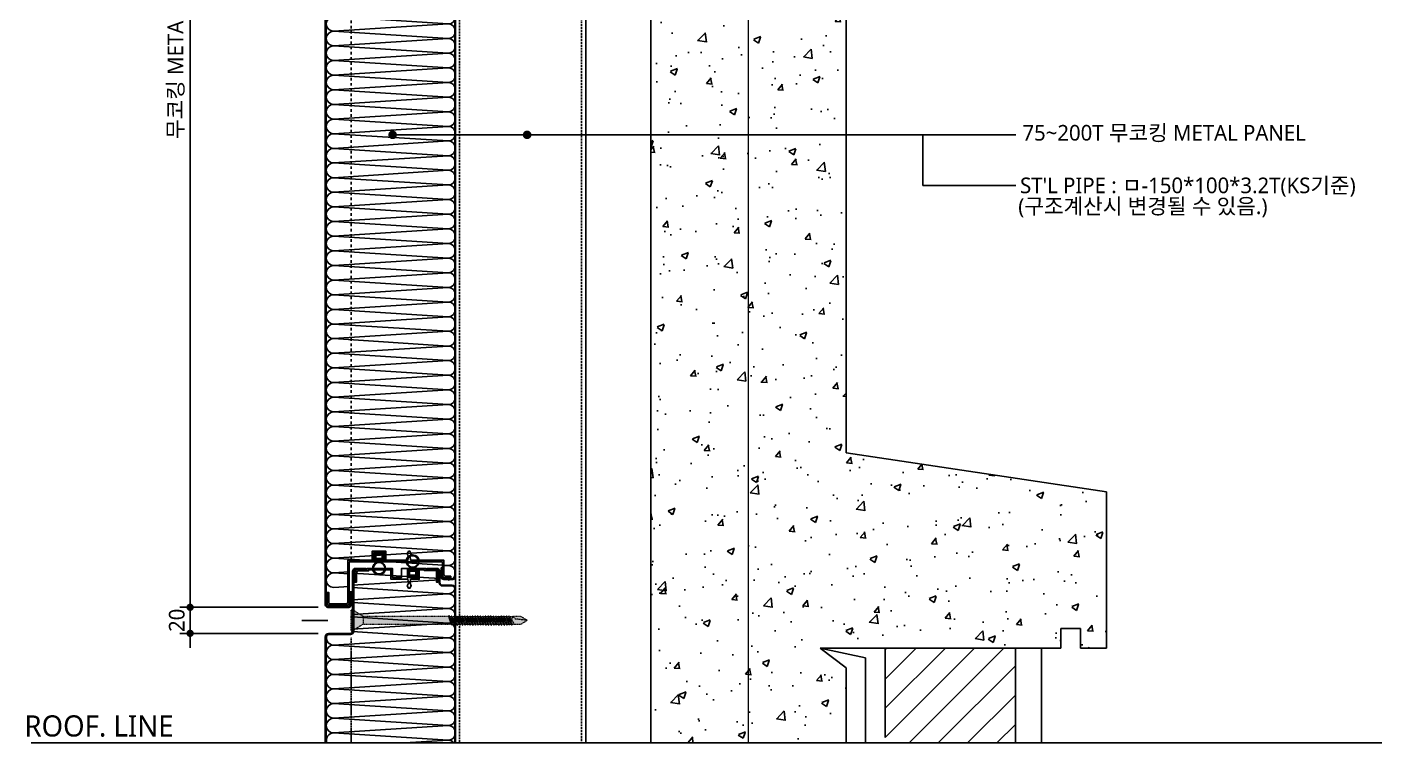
# Model space of a CAD drawing. Header units: millimetres. Extents: x -1365 to 31821, y 84 to 2865.
# Drawn here: x 10515 to 11556, y 881 to 1431 of the extents above; entities that cross this region are included whole.
import ezdxf

# ---------------------------------------------------------------- set-up
doc = ezdxf.new("R2010")
doc.units = ezdxf.units.MM
doc.header["$LTSCALE"] = 10
for name, pattern in [('$0$HIDDENX2', [0.75, 0.5, -0.25]), ('2017.06.22  K-TOP METAL PANEL SHAPE(수정)$0$HID', [0.345, 0.225, -0.12]), ('CENTER', [2, 1.25, -0.25, 0.25, -0.25]), ('새 블럭1$0$HIDDEN', [2, 1, -1])]:
    doc.linetypes.add(name, pattern=pattern)
doc.layers.get('DEFPOINTS').update_dxf_attribs({"color": 137})
for name, color, linetype in [('$0$FIN-5', 5, 'Continuous'), ('DIM', 7, 'Continuous'), ('SYM-LEAD', 6, 'Continuous'), ('TEXT', 3, 'Continuous'), ('스피드블록메탈 100', 2, 'Continuous')]:
    doc.layers.add(name, color=color, linetype=linetype)
doc.layers.add('CENTER', color=1, linetype='CENTER', lineweight=9)
doc.layers.add('SCREW', color=9, linetype='Continuous', lineweight=5)
doc.styles.add('ROMANC', font='malgun.ttf', dxfattribs={"height": 8})
doc.styles.add('맑은고딕', font='malgun.ttf')
doc.styles.add('스타일1', font='malgun.ttf')
doc.dimstyles.new('GAUN-8', dxfattribs={"dimscale": 8, "dimtxt": 1.5, "dimasz": 0.7, "dimexe": 1, "dimexo": 1, "dimgap": 0.5, "dimtad": 1, "dimdec": 0, "dimzin": 1, "dimdsep": 46, "dimlunit": 6, "dimtxsty": '맑은고딕', "dimblk": 'CJDOT', "dimcen": 0.09, "dimdle": 1, "dimclrd": 256, "dimclre": 256, "dimclrt": 3, "dimadec": 0, "dimazin": 0, "dimtfac": 1, "dimtdec": 0, "dimtix": 1, "dimtmove": 2, "dimatfit": 3, "dimfxl": 1, "dimtolj": 1, "dimtzin": 1, "dimarcsym": 0})

# ---------------------------------------------------------------- blocks, each defined once
blk = doc.blocks.new('A$C60A75482')
at = {"layer": '스피드블록메탈 100'}
h = blk.add_hatch(dxfattribs=at)
h.set_pattern_fill('ANSI31', color=253, scale=0.1, angle=180)
h.set_pattern_definition([(225, (79605.59073, -3170.96234), (0.224506403, -0.224506403), [])])
h.paths.add_polyline_path([(15.7, 285.5), (13.2, 285.5), (13.2, 280.5), (20.2, 280.5), (20.2, 285.5), (17.7, 285.5), (17.7, 287, 9.898979), (15.7, 287)])
h.paths.add_polyline_path([(19.2, 284.5), (19.2, 281.5), (14.2, 281.5), (14.2, 284.5)], flags=16)
h.paths.add_polyline_path([(16.7, 296.3, -1), (16.7, 287.5, -1)], flags=16)
h = blk.add_hatch(dxfattribs=at)
h.set_pattern_fill('ANSI31', color=253, scale=0.1)
h.set_pattern_definition([(45, (-79598.03954, 2749.55567), (-0.224506403, 0.224506403), [])])
h.paths.add_polyline_path([(-8.1, -706.9), (-5.6, -706.9), (-5.6, -701.9), (-12.6, -701.9), (-12.6, -706.9), (-10.1, -706.9), (-10.1, -708.4, 9.898979), (-8.1, -708.4)])
h.paths.add_polyline_path([(-11.6, -705.9), (-11.6, -702.9), (-6.6, -702.9), (-6.6, -705.9)], flags=16)
h.paths.add_polyline_path([(-9.1, -717.7, -1), (-9.1, -708.9, -1)], flags=16)
at = {"color": 251, "ltscale": 0.01}
for points in [[(37.6, 278.7), (-29.4, 283)], [(-29.4, 273.6), (37.6, 277.9)], [(-29.4, 262.4), (44, 267.1)], [(-29.4, 262.4), (44, 267.1)], [(-29.4, 251.1), (44, 255.8)], [(-29.4, 251.1), (44, 255.8)], [(-29.4, 239.9), (44, 244.6)], [(39.5, -711.5), (44, -711.2)]]:
    blk.add_lwpolyline(points, dxfattribs=at)
for points in [[(44, 255.8, 1), (44, 267.1), (-29.4, 271.8)], [(44, 255.8, 1), (44, 267.1), (-29.4, 271.8)], [(44, 267.1, 0.366832), (49.5, 271.8, 0.366832)], [(44, 244.6, 1), (44, 255.8), (-29.4, 260.5)], [(44, 244.6, 1), (44, 255.8), (-29.4, 260.5)], [(44, 233.3, 1), (44, 244.6), (-29.4, 249.3)], [(-48.6, 236.5, 0.60619), (-44, 227.7), (44, 233.3)], [(44, 222.1, 1), (44, 233.3), (-29.5, 238)], [(44, 210.8, 1), (44, 222.1), (-44, 227.7, 1), (-44, 216.5), (44, 222.1)], [(44, 210.8, 1), (44, 222.1), (-44, 227.7, 1), (-44, 216.5), (44, 222.1)], [(44, 210.8, 1), (44, 222.1), (-44, 227.7, 1), (-44, 216.5), (44, 222.1)], [(44, 199.6, 1), (44, 210.8), (-44, 216.5, 1), (-44, 205.2), (44, 210.8)], [(44, 188.4, 1), (44, 199.6), (-44, 205.2, 1), (-44, 194), (44, 199.6)], [(44, 177.1, 1), (44, 188.4), (-44, 194, 1), (-44, 182.7), (44, 188.4)], [(44, 177.1, 1), (44, 188.4), (-44, 194, 1), (-44, 182.7), (44, 188.4)], [(44, 177.1, 1), (44, 188.4), (-44, 194, 1), (-44, 182.7), (44, 188.4)], [(44, 165.9, 1), (44, 177.1), (-44, 182.7, 1), (-44, 171.5), (44, 177.1)], [(44, 154.6, 1), (44, 165.9), (-44, 171.5, 1), (-44, 160.2), (44, 165.9)], [(44, 154.6, 1), (44, 165.9), (-44, 171.5, 1), (-44, 160.2), (44, 165.9)], [(44, 143.4, 1), (44, 154.6), (-44, 160.2, 1), (-44, 149), (44, 154.6)], [(44, 143.4, 1), (44, 154.6), (-44, 160.2, 1), (-44, 149), (44, 154.6)], [(44, 132.1, 1), (44, 143.4), (-44, 149, 1), (-44, 137.8), (44, 143.4)], [(44, 120.9, 1), (44, 132.1), (-44, 137.8, 1), (-44, 126.5), (44, 132.1)], [(44, 109.6, 1), (44, 120.9), (-44, 126.5, 1), (-44, 115.3), (44, 120.9)], [(44, 109.6, 1), (44, 120.9), (-44, 126.5, 1), (-44, 115.3), (44, 120.9)], [(44, 109.6, 1), (44, 120.9), (-44, 126.5, 1), (-44, 115.3), (44, 120.9)], [(44, 98.4, 1), (44, 109.6), (-44, 115.3, 1), (-44, 104), (44, 109.6)], [(44, 87.1, 1), (44, 98.4), (-44, 104, 1), (-44, 92.8), (44, 98.4)], [(44, 75.9, 1), (44, 87.1), (-44, 92.8, 1), (-44, 81.5), (44, 87.1)], [(44, 75.9, 1), (44, 87.1), (-44, 92.8, 1), (-44, 81.5), (44, 87.1)], [(44, 75.9, 1), (44, 87.1), (-44, 92.8, 1), (-44, 81.5), (44, 87.1)], [(44, 64.7, 1), (44, 75.9), (-44, 81.5, 1), (-44, 70.3), (44, 75.9)], [(44, 53.4, 1), (44, 64.7), (-44, 70.3, 1), (-44, 59), (44, 64.7)], [(44, 53.4, 1), (44, 64.7), (-44, 70.3, 1), (-44, 59), (44, 64.7)], [(44, 42.2, 1), (44, 53.4), (-44, 59, 1), (-44, 47.8), (44, 53.4)], [(44, 42.2, 1), (44, 53.4), (-44, 59, 1), (-44, 47.8), (44, 53.4)], [(44, 30.9, 1), (44, 42.2), (-44, 47.8, 1), (-44, 36.5), (44, 42.2)], [(44, 19.7, 1), (44, 30.9), (-44, 36.5, 1), (-44, 25.3), (44, 30.9)], [(44, 8.4, 1), (44, 19.7), (-44, 25.3, 1), (-44, 14.1), (44, 19.7)], [(44, 8.4, 1), (44, 19.7), (-44, 25.3, 1), (-44, 14.1), (44, 19.7)], [(44, 8.4, 1), (44, 19.7), (-44, 25.3, 1), (-44, 14.1), (44, 19.7)], [(44, -2.8, 1), (44, 8.4), (-44, 14.1, 1), (-44, 2.8), (44, 8.4)], [(44, -14.1, 1), (44, -2.8), (-44, 2.8, 1), (-44, -8.4), (44, -2.8)], [(44, -25.3, 1), (44, -14.1), (-44, -8.4, 1), (-44, -19.7), (44, -14.1)], [(44, -25.3, 1), (44, -14.1), (-44, -8.4, 1), (-44, -19.7), (44, -14.1)], [(44, -25.3, 1), (44, -14.1), (-44, -8.4, 1), (-44, -19.7), (44, -14.1)], [(44, -36.5, 1), (44, -25.3), (-44, -19.7, 1), (-44, -30.9), (44, -25.3)], [(44, -47.8, 1), (44, -36.5), (-44, -30.9, 1), (-44, -42.2), (44, -36.5)], [(44, -47.8, 1), (44, -36.5), (-44, -30.9, 1), (-44, -42.2), (44, -36.5)], [(44, -59, 1), (44, -47.8), (-44, -42.2, 1), (-44, -53.4), (44, -47.8)], [(44, -59, 1), (44, -47.8), (-44, -42.2, 1), (-44, -53.4), (44, -47.8)], [(44, -70.3, 1), (44, -59), (-44, -53.4, 1), (-44, -64.7), (44, -59)], [(44, -81.5, 1), (44, -70.3), (-44, -64.7, 1), (-44, -75.9), (44, -70.3)], [(44, -92.8, 1), (44, -81.5), (-44, -75.9, 1), (-44, -87.1), (44, -81.5)], [(44, -92.8, 1), (44, -81.5), (-44, -75.9, 1), (-44, -87.1), (44, -81.5)], [(44, -92.8, 1), (44, -81.5), (-44, -75.9, 1), (-44, -87.1), (44, -81.5)], [(44, -104, 1), (44, -92.8), (-44, -87.1, 1), (-44, -98.4), (44, -92.8)], [(44, -115.3, 1), (44, -104), (-44, -98.4, 1), (-44, -109.6), (44, -104)], [(44, -126.5, 1), (44, -115.3), (-44, -109.6, 1), (-44, -120.9), (44, -115.3)], [(44, -126.5, 1), (44, -115.3), (-44, -109.6, 1), (-44, -120.9), (44, -115.3)], [(44, -126.5, 1), (44, -115.3), (-44, -109.6, 1), (-44, -120.9), (44, -115.3)], [(44, -137.8, 1), (44, -126.5), (-44, -120.9, 1), (-44, -132.1), (44, -126.5)], [(44, -149, 1), (44, -137.8), (-44, -132.1, 1), (-44, -143.4), (44, -137.8)], [(44, -149, 1), (44, -137.8), (-44, -132.1, 1), (-44, -143.4), (44, -137.8)], [(44, -160.2, 1), (44, -149), (-44, -143.4, 1), (-44, -154.6), (44, -149)], [(44, -160.2, 1), (44, -149), (-44, -143.4, 1), (-44, -154.6), (44, -149)], [(44, -171.5, 1), (44, -160.2), (-44, -154.6, 1), (-44, -165.9), (44, -160.2)], [(44, -182.7, 1), (44, -171.5), (-44, -165.9, 1), (-44, -177.1), (44, -171.5)], [(44, -182.7, 1), (44, -171.5), (-44, -165.9, 1), (-44, -177.1), (44, -171.5)], [(44, -194, 1), (44, -182.7), (-44, -177.1, 1), (-44, -188.4), (44, -182.7)], [(44, -194, 1), (44, -182.7), (-44, -177.1, 1), (-44, -188.4), (44, -182.7)], [(44, -205.2, 1), (44, -194), (-44, -188.4, 1), (-44, -199.6), (44, -194)], [(44, -205.2, 1), (44, -194), (-44, -188.4, 1), (-44, -199.6), (44, -194)], [(44, -216.5, 1), (44, -205.2), (-44, -199.6, 1), (-44, -210.8), (44, -205.2)], [(44, -227.7, 1), (44, -216.5), (-44, -210.8, 1), (-44, -222.1), (44, -216.5)], [(44, -239, 1), (44, -227.7), (-44, -222.1, 1), (-44, -233.3), (44, -227.7)], [(44, -239, 1), (44, -227.7), (-44, -222.1, 1), (-44, -233.3), (44, -227.7)], [(44, -239, 1), (44, -227.7), (-44, -222.1, 1), (-44, -233.3), (44, -227.7)], [(44, -250.2, 1), (44, -239), (-44, -233.3, 1), (-44, -244.6), (44, -239)], [(44, -261.4, 1), (44, -250.2), (-44, -244.6, 1), (-44, -255.8), (44, -250.2)], [(44, -272.7, 1), (44, -261.4), (-44, -255.8, 1), (-44, -267.1), (44, -261.4)], [(44, -272.7, 1), (44, -261.4), (-44, -255.8, 1), (-44, -267.1), (44, -261.4)], [(44, -272.7, 1), (44, -261.4), (-44, -255.8, 1), (-44, -267.1), (44, -261.4)], [(44, -283.9, 1), (44, -272.7), (-44, -267.1, 1), (-44, -278.3), (44, -272.7)], [(44, -295.2, 1), (44, -283.9), (-44, -278.3, 1), (-44, -289.6), (44, -283.9)], [(44, -295.2, 1), (44, -283.9), (-44, -278.3, 1), (-44, -289.6), (44, -283.9)], [(44, -306.4, 1), (44, -295.2), (-44, -289.6, 1), (-44, -300.8), (44, -295.2)], [(44, -306.4, 1), (44, -295.2), (-44, -289.6, 1), (-44, -300.8), (44, -295.2)], [(44, -317.7, 1), (44, -306.4), (-44, -300.8, 1), (-44, -312), (44, -306.4)], [(44, -328.9, 1), (44, -317.7), (-44, -312, 1), (-44, -323.3), (44, -317.7)], [(44, -328.9, 1), (44, -317.7), (-44, -312, 1), (-44, -323.3), (44, -317.7)], [(44, -340.2, 1), (44, -328.9), (-44, -323.3, 1), (-44, -334.5), (44, -328.9)], [(44, -340.2, 1), (44, -328.9), (-44, -323.3, 1), (-44, -334.5), (44, -328.9)], [(44, -351.4, 1), (44, -340.2), (-44, -334.5, 1), (-44, -345.8), (44, -340.2)], [(44, -351.4, 1), (44, -340.2), (-44, -334.5, 1), (-44, -345.8), (44, -340.2)], [(44, -362.7, 1), (44, -351.4), (-44, -345.8, 1), (-44, -357), (44, -351.4)], [(44, -373.9, 1), (44, -362.7), (-44, -357, 1), (-44, -368.3), (44, -362.7)], [(44, -385.1, 1), (44, -373.9), (-44, -368.3, 1), (-44, -379.5), (44, -373.9)], [(44, -385.1, 1), (44, -373.9), (-44, -368.3, 1), (-44, -379.5), (44, -373.9)], [(44, -385.1, 1), (44, -373.9), (-44, -368.3, 1), (-44, -379.5), (44, -373.9)], [(44, -396.4, 1), (44, -385.1), (-44, -379.5, 1), (-44, -390.8), (44, -385.1)], [(44, -407.6, 1), (44, -396.4), (-44, -390.8, 1), (-44, -402), (44, -396.4)], [(44, -418.9, 1), (44, -407.6), (-44, -402, 1), (-44, -413.3), (44, -407.6)], [(44, -418.9, 1), (44, -407.6), (-44, -402, 1), (-44, -413.3), (44, -407.6)], [(44, -418.9, 1), (44, -407.6), (-44, -402, 1), (-44, -413.3), (44, -407.6)], [(44, -430.1, 1), (44, -418.9), (-44, -413.3, 1), (-44, -424.5), (44, -418.9)], [(44, -441.4, 1), (44, -430.1), (-44, -424.5, 1), (-44, -435.7), (44, -430.1)], [(44, -441.4, 1), (44, -430.1), (-44, -424.5, 1), (-44, -435.7), (44, -430.1)], [(44, -452.6, 1), (44, -441.4), (-44, -435.7, 1), (-44, -447), (44, -441.4)], [(44, -452.6, 1), (44, -441.4), (-44, -435.7, 1), (-44, -447), (44, -441.4)], [(44, -463.9, 1), (44, -452.6), (-44, -447, 1), (-44, -458.2), (44, -452.6)], [(44, -475.1, 1), (44, -463.9), (-44, -458.2, 1), (-44, -469.5), (44, -463.9)], [(44, -475.1, 1), (44, -463.9), (-44, -458.2, 1), (-44, -469.5), (44, -463.9)], [(44, -486.3, 1), (44, -475.1), (-44, -469.5, 1), (-44, -480.7), (44, -475.1)], [(44, -486.3, 1), (44, -475.1), (-44, -469.5, 1), (-44, -480.7), (44, -475.1)], [(44, -497.6, 1), (44, -486.3), (-44, -480.7, 1), (-44, -492), (44, -486.3)], [(44, -497.6, 1), (44, -486.3), (-44, -480.7, 1), (-44, -492), (44, -486.3)], [(44, -508.8, 1), (44, -497.6), (-44, -492, 1), (-44, -503.2), (44, -497.6)], [(44, -520.1, 1), (44, -508.8), (-44, -503.2, 1), (-44, -514.5), (44, -508.8)], [(44, -531.3, 1), (44, -520.1), (-44, -514.5, 1), (-44, -525.7), (44, -520.1)], [(44, -531.3, 1), (44, -520.1), (-44, -514.5, 1), (-44, -525.7), (44, -520.1)], [(44, -531.3, 1), (44, -520.1), (-44, -514.5, 1), (-44, -525.7), (44, -520.1)], [(44, -542.6, 1), (44, -531.3), (-44, -525.7, 1), (-44, -536.9), (44, -531.3)], [(44, -553.8, 1), (44, -542.6), (-44, -536.9, 1), (-44, -548.2), (44, -542.6)], [(44, -565.1, 1), (44, -553.8), (-44, -548.2, 1), (-44, -559.4), (44, -553.8)], [(44, -565.1, 1), (44, -553.8), (-44, -548.2, 1), (-44, -559.4), (44, -553.8)], [(44, -565.1, 1), (44, -553.8), (-44, -548.2, 1), (-44, -559.4), (44, -553.8)], [(44, -576.3, 1), (44, -565.1), (-44, -559.4, 1), (-44, -570.7), (44, -565.1)], [(44, -587.6, 1), (44, -576.3), (-44, -570.7, 1), (-44, -581.9), (44, -576.3)], [(44, -587.6, 1), (44, -576.3), (-44, -570.7, 1), (-44, -581.9), (44, -576.3)], [(44, -598.8, 1), (44, -587.6), (-44, -581.9, 1), (-44, -593.2), (44, -587.6)], [(44, -598.8, 1), (44, -587.6), (-44, -581.9, 1), (-44, -593.2), (44, -587.6)], [(44, -610, 1), (44, -598.8), (-44, -593.2, 1), (-44, -604.4), (44, -598.8)], [(44, -621.3, 1), (44, -610), (-44, -604.4, 1), (-44, -615.7), (44, -610)], [(44, -621.3, 1), (44, -610), (-44, -604.4, 1), (-44, -615.7), (44, -610)], [(44, -632.5, 1), (44, -621.3), (-44, -615.7, 1), (-44, -626.9), (44, -621.3)], [(44, -632.5, 1), (44, -621.3), (-44, -615.7, 1), (-44, -626.9), (44, -621.3)], [(44, -643.8, 1), (44, -632.5), (-44, -626.9, 1), (-44, -638.2), (44, -632.5)], [(44, -643.8, 1), (44, -632.5), (-44, -626.9, 1), (-44, -638.2), (44, -632.5)], [(44, -655, 1), (44, -643.8), (-44, -638.2, 1), (-44, -649.4), (44, -643.8)], [(44, -666.3, 1), (44, -655), (-44, -649.4, 1), (-44, -660.6), (44, -655)], [(44, -677.5, 1), (44, -666.3), (-44, -660.6, 1), (-44, -671.9), (44, -666.3)], [(44, -677.5, 1), (44, -666.3), (-44, -660.6, 1), (-44, -671.9), (44, -666.3)], [(44, -677.5, 1), (44, -666.3), (-44, -660.6, 1), (-44, -671.9), (44, -666.3)], [(44, -688.8, 1), (44, -677.5), (-44, -671.9, 1), (-44, -683.1), (44, -677.5)], [(44, -700, 1), (44, -688.8), (-44, -683.1, 1), (-44, -694.4), (44, -688.8)], [(44, -711.2, 1), (44, -700), (-44, -694.4, 1), (-44, -705.6), (44, -700)], [(44, -711.2, 1), (44, -700), (-44, -694.4, 1), (-44, -705.6), (44, -700)], [(44, -711.2, 1), (44, -700), (-44, -694.4, 1), (-44, -705.6), (44, -700)], [(44, -722.5, 1), (44, -711.2), (-44, -705.6, 1), (-44, -716.9), (-32, -716.1)], [(-32, -717.6), (-44, -716.9, 1), (-44, -728.1), (-32, -727.3)], [(-32, -717.6), (-44, -716.9, 1), (-44, -728.1), (-32, -727.3)]]:
    blk.add_lwpolyline(points, format="xyb", dxfattribs=at)
at = {"layer": '스피드블록메탈 100', "color": 5}
for p, q in [((15.7, 285.5), (15.7, 287)), ((17.7, 285.5), (17.7, 287)), ((-10.1, -706.9), (-10.1, -708.4)), ((-8.1, -706.9), (-8.1, -708.4))]:
    blk.add_line(p, q, dxfattribs=at)
at = {"layer": '스피드블록메탈 100', "color": 1}
for p, q in [((-48.4, 246.6), (-68.4, 246.6)), ((-48.4, -753.4), (-68.4, -753.4))]:
    blk.add_line(p, q, dxfattribs=at)
at = {"layer": '스피드블록메탈 100', "color": 5, "linetype": '새 블럭1$0$HIDDEN', "ltscale": 0.2}
blk.add_line((-30.4, -706.6), (-30.4, 233.5), dxfattribs=at)
at = {"layer": '스피드블록메탈 100'}
for points in [[(-49.6, -293), (-49.6, -293.5), (-49.6, -741.1, 0.414214), (-48.1, -742.6), (-32.7, -742.6, 0.414214), (-31.2, -741.1), (-31.2, -731.4), (-30.4, -731.4), (-30.4, -741.4, -0.414214), (-32.4, -743.4), (-48.4, -743.4, -0.414214), (-50.4, -741.4), (-50.4, -293.3), (-50.4, -292.9), (-50.4, 234.1, -0.414214), (-47.9, 236.6), (-31.4, 236.6, 0.414214), (-29.4, 238.6), (-29.4, 284.1, -0.414214), (-26.9, 286.6), (-19.4, 286.6), (-19.4, 285.8), (-26.6, 285.8, 0.414214), (-28.6, 283.8), (-28.6, 238.3, -0.414214), (-31.1, 235.8), (-47.6, 235.8, 0.414214), (-49.6, 233.8)], [(49.6, 204.9), (49.6, -719.9, -0.414214), (47.6, -721.9), (40.6, -721.9, -0.414214), (38.6, -719.9), (38.6, -712.9), (39.1, -712.9), (39.1, -719.9, 0.414214), (40.6, -721.4), (47.6, -721.4, 0.414214), (49.1, -719.9), (49.1, 205), (49.1, 271.1, 0.414214), (47.1, 273.1), (39.6, 273.1, -0.414214), (37.1, 275.6), (37.1, 284.1, 0.414214), (35.1, 286.1), (27.6, 286.1), (27.6, 286.6), (35.1, 286.6, -0.414214), (37.6, 284.1), (37.6, 275.6, 0.414214), (39.6, 273.6), (47.1, 273.6, -0.414214), (49.6, 271.1)]]:
    blk.add_lwpolyline(points, format="xyb", close=True, dxfattribs=at)
at = {"layer": '스피드블록메탈 100', "color": 1}
for points in [[(-25.1, 284.7), (-17.2, 284.7), (-17.2, 285.5), (0, 285.5), (0, 278.3), (13.1, 278.3), (13.4, 275.3), (12.6, 273.3), (13.6, 271.3), (14.6, 271.3), (15.6, 273.3), (14.9, 275.3), (15.1, 278.3), (21.8, 278.3), (21.8, 285.5), (25.5, 285.5), (25.5, 285), (33.6, 285, -0.414214), (35, 283.6), (35, 276.1), (36.1, 276.1), (36.1, 283.6, 0.414214), (33.6, 286.1), (26.6, 286.1), (26.6, 286.6), (18.7, 286.6), (18.7, 285.5), (20.7, 285.5), (20.7, 279.5), (12.7, 279.5), (12.7, 285.5), (14.7, 285.5), (14.7, 286.6), (8.2, 286.6), (8.2, 279.6), (1.2, 279.6), (1.2, 286.6), (-18.4, 286.6), (-18.4, 285.8), (-25.1, 285.8, 0.414214), (-27.6, 283.3), (-27.6, 276.1), (-26.4, 276.1), (-26.4, 283.3, -0.414197)], [(-34.5, -740.7), (-46.5, -740.7, -0.414214), (-47.8, -739.4), (-47.8, -731.9), (-49, -731.9), (-49, -739.9, 0.414214), (-47, -741.9), (-34, -741.9, 0.414214), (-32, -739.9), (-32, -708.4), (-11.1, -708.4), (-11.1, -707.2), (-13.1, -707.2), (-13.1, -701.2), (-5.1, -701.2), (-5.1, -707.2), (-7.1, -707.2), (-7.1, -708.4), (39.5, -708.4), (39.5, -718.7, 0.414214), (41.5, -720.7), (46, -720.7), (46, -719.5), (42, -719.5, -0.414214), (40.7, -718.2), (40.7, -707.2), (15.1, -707.2), (14.9, -704.2), (15.6, -702.2), (14.6, -700.2), (13.6, -700.2), (12.6, -702.2), (13.4, -704.2), (13.1, -707.2), (-4, -707.2), (-4, -700.1), (-14.3, -700.1), (-14.3, -707.2), (-33.1, -707.2), (-33.1, -739.4, -0.414214)]]:
    blk.add_lwpolyline(points, format="xyb", close=True, dxfattribs=at)
at = {"layer": '스피드블록메탈 100', "color": 5}
for points in [[(15.7, 285.5), (13.2, 285.5), (13.2, 280.5), (20.2, 280.5), (20.2, 285.5), (17.7, 285.5)], [(-8.1, -706.9), (-5.6, -706.9), (-5.6, -701.9), (-12.6, -701.9), (-12.6, -706.9), (-10.1, -706.9)]]:
    blk.add_lwpolyline(points, dxfattribs=at)
for points in [[(14.2, 281.5), (19.2, 281.5), (19.2, 284.5), (14.2, 284.5)], [(-6.6, -702.9), (-11.6, -702.9), (-11.6, -705.9), (-6.6, -705.9)]]:
    blk.add_lwpolyline(points, close=True, dxfattribs=at)
for centre in [(16.7, 291.9), (-9.1, -713.3)]:
    blk.add_circle(centre, 4.4, dxfattribs=at)
for centre, start, end in [((16.7, 291.9), 281.537, 258.463), ((-9.1, -713.3), 101.537, 78.463)]:
    blk.add_arc(centre, 5, start, end, dxfattribs=at)
blk = doc.blocks.new('A$C387877A9')
at = {"layer": '스피드블록메탈 100'}
h = blk.add_hatch(dxfattribs=at)
h.set_pattern_fill('ANSI31', color=253, scale=0.1, angle=180)
h.set_pattern_definition([(225, (79555.99234, -3421.16315), (0.224506403, -0.224506403), [])])
h.paths.add_polyline_path([(-33.9, 35.3), (-36.4, 35.3), (-36.4, 30.3), (-29.4, 30.3), (-29.4, 35.3), (-31.9, 35.3), (-31.9, 36.8, 9.898979), (-33.9, 36.8)])
h.paths.add_polyline_path([(-30.4, 34.3), (-30.4, 31.3), (-35.4, 31.3), (-35.4, 34.3)], flags=16)
h.paths.add_polyline_path([(-32.9, 46.1, -1), (-32.9, 37.3, -1)], flags=16)
at = {"color": 251, "ltscale": 0.01}
for points in [[(-12, 28.5), (-79, 32.8)], [(-79, 23.4), (-12, 27.7)], [(-79, 12.2), (-5.6, 16.9)], [(-79, 12.2), (-5.6, 16.9)], [(-79, 0.9), (-5.6, 5.6)], [(-79, 0.9), (-5.6, 5.6)], [(-79, -10.3), (-5.6, -5.6)], [(-38.8, -97.7), (-5.6, -95.6)], [(-38.8, -97.7), (-5.6, -95.6)]]:
    blk.add_lwpolyline(points, dxfattribs=at)
for points in [[(-5.6, 5.6, 1), (-5.6, 16.9), (-79, 21.6)], [(-5.6, 5.6, 1), (-5.6, 16.9), (-79, 21.6)], [(-5.6, 16.9, 0.366832), (-0.1, 21.6, 0.366832)], [(-5.6, -5.6, 1), (-5.6, 5.6), (-79, 10.3)], [(-5.6, -5.6, 1), (-5.6, 5.6), (-79, 10.3)], [(-5.6, -16.9, 1), (-5.6, -5.6), (-79, -0.9)], [(-98.2, -13.7, 0.60619), (-93.6, -22.5), (-5.6, -16.9)], [(-5.6, -28.1, 1), (-5.6, -16.9), (-79.1, -12.2)], [(-5.6, -39.4, 1), (-5.6, -28.1), (-93.6, -22.5, 1), (-93.6, -33.7), (-5.6, -28.1)], [(-5.6, -39.4, 1), (-5.6, -28.1), (-93.6, -22.5, 1), (-93.6, -33.7), (-5.6, -28.1)], [(-5.6, -39.4, 1), (-5.6, -28.1), (-93.6, -22.5, 1), (-93.6, -33.7), (-5.6, -28.1)], [(-5.6, -50.6, 1), (-5.6, -39.4), (-93.6, -33.7, 1), (-93.6, -45), (-5.6, -39.4)], [(-5.6, -61.8, 1), (-5.6, -50.6), (-93.6, -45, 1), (-93.6, -56.2), (-5.6, -50.6)], [(-5.6, -73.1, 1), (-5.6, -61.8), (-93.6, -56.2, 1), (-93.6, -67.5), (-5.6, -61.8)], [(-5.6, -73.1, 1), (-5.6, -61.8), (-93.6, -56.2, 1), (-93.6, -67.5), (-5.6, -61.8)], [(-5.6, -73.1, 1), (-5.6, -61.8), (-93.6, -56.2, 1), (-93.6, -67.5), (-5.6, -61.8)], [(-5.6, -84.3, 1), (-5.6, -73.1), (-93.6, -67.5, 1), (-93.6, -78.7), (-5.6, -73.1)], [(-5.6, -95.6, 1), (-5.6, -84.3), (-93.6, -78.7, 1), (-93.6, -90), (-5.6, -84.3)], [(-5.6, -95.6, 1), (-5.6, -84.3), (-93.6, -78.7, 1), (-93.6, -90), (-5.6, -84.3)], [(-1.2, -97.7, 0.228494), (-5.6, -95.6), (-93.6, -90, 0.532626), (-98.8, -97.7, 0.532626)], [(-1.2, -97.7, 0.228494), (-5.6, -95.6), (-93.6, -90, 0.532626), (-98.8, -97.7, 0.532626)]]:
    blk.add_lwpolyline(points, format="xyb", dxfattribs=at)
at = {"layer": '스피드블록메탈 100', "color": 5}
for p, q in [((-33.9, 35.3), (-33.9, 36.8)), ((-31.9, 35.3), (-31.9, 36.8))]:
    blk.add_line(p, q, dxfattribs=at)
at = {"layer": '스피드블록메탈 100', "color": 1}
blk.add_line((-98, -3.6), (-118, -3.6), dxfattribs=at)
at = {"layer": '스피드블록메탈 100', "color": 5, "linetype": '새 블럭1$0$HIDDEN', "ltscale": 0.03}
blk.add_line((-80, -97.7), (-80, -16.7), dxfattribs=at)
at = {"layer": '스피드블록메탈 100'}
for points in [[(-100, -97.7), (-100, -16.1, -0.414214), (-97.5, -13.6), (-81, -13.6, 0.414214), (-79, -11.6), (-79, 33.9, -0.414214), (-76.5, 36.4), (-69, 36.4), (-69, 35.6), (-76.2, 35.6, 0.414214), (-78.2, 33.6), (-78.2, -11.9, -0.414214), (-80.7, -14.4), (-97.2, -14.4, 0.414214), (-99.2, -16.4), (-99.2, -97.7)], [(-0.5, -97.7), (-0.5, -45.2), (-0.5, 20.9, 0.414214), (-2.5, 22.9), (-10, 22.9, -0.414214), (-12.5, 25.4), (-12.5, 33.9, 0.414214), (-14.5, 35.9), (-22, 35.9), (-22, 36.4), (-14.5, 36.4, -0.414214), (-12, 33.9), (-12, 25.4, 0.414214), (-10, 23.4), (-2.5, 23.4, -0.414214), (0, 20.9), (0, -45.3), (0, -97.7)]]:
    blk.add_lwpolyline(points, format="xyb", dxfattribs=at)
at = {"layer": '스피드블록메탈 100', "color": 1}
blk.add_lwpolyline([(-74.7, 34.5), (-66.8, 34.5), (-66.8, 35.3), (-49.6, 35.3), (-49.6, 28.1), (-36.5, 28.1), (-36.2, 25.1), (-37, 23.1), (-36, 21.1), (-35, 21.1), (-34, 23.1), (-34.7, 25.1), (-34.5, 28.1), (-27.8, 28.1), (-27.8, 35.3), (-24.1, 35.3), (-24.1, 34.8), (-16, 34.8, -0.414214), (-14.6, 33.4), (-14.6, 25.9), (-13.5, 25.9), (-13.5, 33.4, 0.414214), (-16, 35.9), (-23, 35.9), (-23, 36.4), (-30.9, 36.4), (-30.9, 35.3), (-28.9, 35.3), (-28.9, 29.3), (-36.9, 29.3), (-36.9, 35.3), (-34.9, 35.3), (-34.9, 36.4), (-41.4, 36.4), (-41.4, 29.4), (-48.4, 29.4), (-48.4, 36.4), (-68, 36.4), (-68, 35.6), (-74.7, 35.6, 0.414214), (-77.2, 33.1), (-77.2, 25.9), (-76, 25.9), (-76, 33.1, -0.414197)], format="xyb", close=True, dxfattribs=at)
at = {"layer": '스피드블록메탈 100', "color": 5}
blk.add_lwpolyline([(-33.9, 35.3), (-36.4, 35.3), (-36.4, 30.3), (-29.4, 30.3), (-29.4, 35.3), (-31.9, 35.3)], dxfattribs=at)
blk.add_lwpolyline([(-35.4, 31.3), (-30.4, 31.3), (-30.4, 34.3), (-35.4, 34.3)], close=True, dxfattribs=at)
blk.add_circle((-32.9, 41.7), 4.4, dxfattribs=at)
blk.add_arc((-32.9, 41.7), 5, 281.537, 258.463, dxfattribs=at)
blk = doc.blocks.new('CJDOT')
blk.add_line((-2, 0), (2, 0))
at = {"const_width": 0.5}
blk.add_lwpolyline([(-0.25, 0, 1), (0.25, 0, 1)], format="xyb", close=True, dxfattribs=at)
blk = doc.blocks.new('*D194')
at = {"layer": 'DEFPOINTS', "color": 0, "transparency": 16777216}
for p in [(10747, 1965.2), (10640.7, 985.2), (10747, 985.2)]:
    blk.add_point(p, dxfattribs=at)
at = {"layer": 'DIM', "lineweight": -2, "transparency": 16777216}
for p, q in [((10739, 1965.2), (10632.7, 1965.2)), ((10640.7, 1959.6), (10640.7, 990.8)), ((10739, 985.2), (10632.7, 985.2))]:
    blk.add_line(p, q, dxfattribs=at)
at = {"layer": 'DIM', "lineweight": -2, "transparency": 16777216, "xscale": 5.6, "yscale": 5.6, "zscale": 5.6}
for p, rotation in [((10640.7, 1965.2), 90), ((10640.7, 985.2), 270)]:
    blk.add_blockref('CJDOT', p, dxfattribs=dict(at, rotation=rotation))
at = {"layer": 'DIM', "color": 3, "transparency": 16777216, "insert": (10630, 1475.2), "char_height": 12, "attachment_point": 5, "rotation": 90, "style": '맑은고딕'}
blk.add_mtext('\\A1;{\\fGulim|b0|i0|c129|p50;무코킹} METAL PANEL MODULE DIM.', dxfattribs=at)
blk = doc.blocks.new('*D195')
at = {"layer": 'DEFPOINTS', "color": 0, "transparency": 16777216}
for p in [(10640.7, 985.2), (10747, 985.2), (10747, 965.2)]:
    blk.add_point(p, dxfattribs=at)
at = {"layer": 'DIM', "lineweight": -2, "transparency": 16777216}
for p, q in [((10640.7, 990.8), (10640.7, 996.4)), ((10739, 985.2), (10632.7, 985.2)), ((10640.7, 965.2), (10640.7, 985.2)), ((10739, 965.2), (10632.7, 965.2)), ((10640.7, 959.6), (10640.7, 954))]:
    blk.add_line(p, q, dxfattribs=at)
at = {"layer": 'DIM', "lineweight": -2, "transparency": 16777216, "xscale": 5.6, "yscale": 5.6, "zscale": 5.6}
for p, rotation in [((10640.7, 985.2), 270), ((10640.7, 965.2), 90)]:
    blk.add_blockref('CJDOT', p, dxfattribs=dict(at, rotation=rotation))
at = {"layer": 'DIM', "color": 3, "transparency": 16777216, "insert": (10630.5, 975.2), "char_height": 12, "attachment_point": 5, "rotation": 90, "style": '맑은고딕'}
blk.add_mtext('\\A1;20', dxfattribs=at)
blk = doc.blocks.new('POT')
at = {"layer": 'TEXT', "color": 1, "const_width": 0.75}
blk.add_lwpolyline([(-0.375, 0, 1), (0.375, 0, 1)], format="xyb", close=True, dxfattribs=at)
blk = doc.blocks.new('A$C08FA1A33')
h = blk.add_hatch(color=254)
h.dxf.hatch_style = 1
h.paths.add_polyline_path([(0, 21.3), (-6, 21.3), (-6, -44.3), (0, -46.3)])
h.paths.add_polyline_path([(5, 29.4), (-11, 29.4), (-6, 21.3), (0, 21.3)])
h.paths.add_polyline_path([(5, 30.4), (-11, 30.4), (-11, 29.4), (5, 29.4)])
h.paths.add_polyline_path([(-6, -51.3), (-6, -52.3), (0, -54.3), (0, -53.3)])
h.paths.add_polyline_path([(-6, -49.3), (-6, -50.3), (0, -52.3), (0, -51.3)])
h.paths.add_polyline_path([(-6, -47.3), (-6, -48.3), (0, -50.3), (0, -49.3)])
h.paths.add_polyline_path([(-6, -45.3), (-6, -46.3), (0, -48.3), (0, -47.3)])
h.paths.add_polyline_path([(-6, -53.3), (-6, -54.3), (0, -56.3), (0, -55.3)])
h.paths.add_polyline_path([(-6, -55.3), (-6, -56.3), (0, -58.3), (0, -57.3)])
h.paths.add_polyline_path([(-6, -57.3), (-6, -58.3), (0, -60.3), (0, -59.3)])
h.paths.add_polyline_path([(-6, -59.3), (-6, -60.3), (0, -62.3), (0, -61.3)])
h.paths.add_polyline_path([(-6, -61.3), (-6, -62.3), (0, -64.3), (0, -63.3)])
h.paths.add_polyline_path([(-6, -63.3), (-6, -64.3), (0, -66.3), (0, -65.3)])
h.paths.add_polyline_path([(-6, -65.3), (-6, -66.3), (0, -68.3), (0, -67.3)])
h.paths.add_polyline_path([(-6, -67.3), (-6, -68.3), (0, -70.3), (0, -69.3)])
h.paths.add_polyline_path([(-6, -69.3), (-6, -70.3), (0, -72.3), (0, -71.3)])
h.paths.add_polyline_path([(-6, -71.3), (-6, -72.3), (0, -74.3), (0, -73.3)])
h.paths.add_polyline_path([(-6, -73.3), (-6, -74.3), (0, -76.3), (0, -75.3)])
h.paths.add_polyline_path([(-6, -75.3), (-6, -76.3), (0, -78.3), (0, -77.3)])
h.paths.add_polyline_path([(0, -94.6), (-4, -92.6), (-6, -93.6), (-4, -95.6), (-3, -104.6), (0, -99.6)])
h.paths.add_polyline_path([(-4, -95.6), (-6, -93.6), (-6, -99.6), (-3, -104.6)], flags=17)
h.paths.add_polyline_path([(-6, -91.3), (-6, -93.6), (-4, -92.6), (0, -94.6), (0, -93.3)])
h.paths.add_polyline_path([(-6, -89.3), (-6, -90.3), (0, -92.3), (0, -91.3)])
h.paths.add_polyline_path([(-6, -87.3), (-6, -88.3), (0, -90.3), (0, -89.3)])
h.paths.add_polyline_path([(-6, -85.3), (-6, -86.3), (0, -88.3), (0, -87.3)])
h.paths.add_polyline_path([(-6, -83.3), (-6, -84.3), (0, -86.3), (0, -85.3)])
h.paths.add_polyline_path([(-6, -81.3), (-6, -82.3), (0, -84.3), (0, -83.3)])
h.paths.add_polyline_path([(-6, -79.3), (-6, -80.3), (0, -82.3), (0, -81.3)])
h.paths.add_polyline_path([(-6, -77.3), (-6, -78.3), (0, -80.3), (0, -79.3)])
at = {"layer": 'SCREW', "color": 250, "linetype": '2017.06.22  K-TOP METAL PANEL SHAPE(수정)$0$HID', "lineweight": 5, "ltscale": 0.03}
for p, q in [((-11, 30.4), (-11, 29.4)), ((5, 30.4), (-11, 30.4)), ((5, 29.4), (-11, 29.4)), ((-6, 21.3), (-11, 29.4)), ((-6, 21.3), (0, 21.3)), ((0, 21.3), (5, 29.4)), ((5, 30.4), (5, 29.4)), ((0.8, -47.1), (-6.5, -44.6)), ((-6, -46.3), (-6.5, -46.6)), ((0.8, -49.1), (-6.5, -46.6)), ((-6.5, -46.6), (-6, -47.3)), ((-6, -48.3), (-6.5, -48.6)), ((0.8, -51.1), (-6.5, -48.6)), ((-6.5, -48.6), (-6, -49.3)), ((-6, -50.3), (-6.5, -50.6)), ((0.8, -53.1), (-6.5, -50.6)), ((-6.5, -50.6), (-6, -51.3)), ((0, -46.3), (-6, -44.3)), ((-6, -45.3), (-6, -46.3)), ((0, -48.3), (-6, -46.3)), ((0, -49.3), (-6, -47.3)), ((-6, -47.3), (-6, -48.3)), ((0, -50.3), (-6, -48.3)), ((0, -51.3), (-6, -49.3)), ((-6, -49.3), (-6, -50.3)), ((0, -52.3), (-6, -50.3)), ((0, -53.3), (-6, -51.3)), ((-6, -51.3), (-6, -52.3)), ((0, -47.3), (0, -48.3)), ((0, -48.3), (0.8, -49.1)), ((0.8, -49.1), (0, -49.3)), ((0, -49.3), (0, -50.3)), ((0, -50.3), (0.8, -51.1)), ((0.8, -51.1), (0, -51.3)), ((0, -51.3), (0, -52.3)), ((-6, -52.3), (-6.5, -52.6)), ((0.8, -55.1), (-6.5, -52.6)), ((-6.5, -52.6), (-6, -53.3)), ((-6, -54.3), (-6.5, -54.6)), ((0.8, -57.1), (-6.5, -54.6)), ((-6.5, -54.6), (-6, -55.3)), ((-6, -56.3), (-6.5, -56.6)), ((0.8, -59.1), (-6.5, -56.6)), ((-6.5, -56.6), (-6, -57.3)), ((-6, -58.3), (-6.5, -58.6)), ((0.8, -61.1), (-6.5, -58.6)), ((-6.5, -58.6), (-6, -59.3)), ((-6, -60.3), (-6.5, -60.6)), ((0.8, -63.1), (-6.5, -60.6)), ((-6.5, -60.6), (-6, -61.3)), ((-6, -62.3), (-6.5, -62.6)), ((0, -54.3), (-6, -52.3)), ((0, -55.3), (-6, -53.3)), ((-6, -53.3), (-6, -54.3)), ((0, -56.3), (-6, -54.3)), ((0, -57.3), (-6, -55.3)), ((-6, -55.3), (-6, -56.3)), ((0, -58.3), (-6, -56.3)), ((-6, -57.3), (-6, -58.3)), ((0, -59.3), (-6, -57.3)), ((0, -60.3), (-6, -58.3)), ((0, -61.3), (-6, -59.3)), ((-6, -59.3), (-6, -60.3)), ((0, -62.3), (-6, -60.3)), ((0, -63.3), (-6, -61.3)), ((-6, -61.3), (-6, -62.3)), ((0, -64.3), (-6, -62.3)), ((0, -52.3), (0.8, -53.1)), ((0.8, -53.1), (0, -53.3)), ((0, -53.3), (0, -54.3)), ((0, -54.3), (0.8, -55.1)), ((0.8, -55.1), (0, -55.3)), ((0, -55.3), (0, -56.3)), ((0, -56.3), (0.8, -57.1)), ((0.8, -57.1), (0, -57.3)), ((0, -57.3), (0, -58.3)), ((0, -58.3), (0.8, -59.1)), ((0.8, -59.1), (0, -59.3)), ((0, -59.3), (0, -60.3)), ((0, -60.3), (0.8, -61.1)), ((0.8, -61.1), (0, -61.3)), ((0, -61.3), (0, -62.3)), ((0, -62.3), (0.8, -63.1)), ((0.8, -65.1), (-6.5, -62.6)), ((-6.5, -62.6), (-6, -63.3)), ((-6, -64.3), (-6.5, -64.6)), ((0.8, -67.1), (-6.5, -64.6)), ((-6.5, -64.6), (-6, -65.3)), ((-6, -66.3), (-6.5, -66.6)), ((0.8, -69.1), (-6.5, -66.6)), ((-6.5, -66.6), (-6, -67.3)), ((-6, -68.3), (-6.5, -68.6)), ((-6.5, -68.6), (-6, -69.3)), ((0.8, -71.1), (-6.5, -68.6)), ((-6, -70.3), (-6.5, -70.6)), ((-6.5, -70.6), (-6, -71.3)), ((0.8, -73.1), (-6.5, -70.6)), ((-6, -72.3), (-6.5, -72.6)), ((-6.5, -72.6), (-6, -73.3)), ((0.8, -75.1), (-6.5, -72.6)), ((0, -65.3), (-6, -63.3)), ((-6, -63.3), (-6, -64.3)), ((0, -66.3), (-6, -64.3)), ((0, -67.3), (-6, -65.3)), ((-6, -65.3), (-6, -66.3)), ((0, -68.3), (-6, -66.3)), ((-6, -67.3), (-6, -68.3)), ((0, -69.3), (-6, -67.3)), ((0, -70.3), (-6, -68.3)), ((-6, -69.3), (-6, -70.3)), ((0, -71.3), (-6, -69.3)), ((0, -72.3), (-6, -70.3)), ((-6, -71.3), (-6, -72.3)), ((0, -73.3), (-6, -71.3)), ((0, -74.3), (-6, -72.3)), ((0.8, -63.1), (0, -63.3)), ((0, -63.3), (0, -64.3)), ((0, -64.3), (0.8, -65.1)), ((0.8, -65.1), (0, -65.3)), ((0, -65.3), (0, -66.3)), ((0, -66.3), (0.8, -67.1)), ((0.8, -67.1), (0, -67.3)), ((0, -67.3), (0, -68.3)), ((0, -68.3), (0.8, -69.1)), ((0.8, -69.1), (0, -69.3)), ((0, -69.3), (0, -70.3)), ((0, -70.3), (0.8, -71.1)), ((0.8, -71.1), (0, -71.3)), ((0, -71.3), (0, -72.3)), ((0, -72.3), (0.8, -73.1)), ((-6, -74.3), (-6.5, -74.6)), ((0.8, -77.1), (-6.5, -74.6)), ((-6.5, -74.6), (-6, -75.3)), ((-6, -76.3), (-6.5, -76.6)), ((0.8, -79.1), (-6.5, -76.6)), ((-6.5, -76.6), (-6, -77.3)), ((-6, -78.3), (-6.5, -78.6)), ((0.8, -81.1), (-6.5, -78.6)), ((-6.5, -78.6), (-6, -79.3)), ((-6, -80.3), (-6.5, -80.6)), ((0.8, -83.1), (-6.5, -80.6)), ((-6.5, -80.6), (-6, -81.3)), ((-6, -82.3), (-6.5, -82.6)), ((-6.5, -82.6), (-6, -83.3)), ((0.8, -85.1), (-6.5, -82.6)), ((-6, -73.3), (-6, -74.3)), ((0, -75.3), (-6, -73.3)), ((0, -76.3), (-6, -74.3)), ((0, -77.3), (-6, -75.3)), ((-6, -75.3), (-6, -76.3)), ((0, -78.3), (-6, -76.3)), ((0, -79.3), (-6, -77.3)), ((-6, -77.3), (-6, -78.3)), ((0, -80.3), (-6, -78.3)), ((0, -81.3), (-6, -79.3)), ((-6, -79.3), (-6, -80.3)), ((0, -82.3), (-6, -80.3)), ((-6, -81.3), (-6, -82.3)), ((0, -83.3), (-6, -81.3)), ((0, -84.3), (-6, -82.3)), ((0.8, -73.1), (0, -73.3)), ((0, -73.3), (0, -74.3)), ((0, -74.3), (0.8, -75.1)), ((0.8, -75.1), (0, -75.3)), ((0, -75.3), (0, -76.3)), ((0, -76.3), (0.8, -77.1)), ((0.8, -77.1), (0, -77.3)), ((0, -77.3), (0, -78.3)), ((0, -78.3), (0.8, -79.1)), ((0.8, -79.1), (0, -79.3)), ((0, -79.3), (0, -80.3)), ((0, -80.3), (0.8, -81.1)), ((0.8, -81.1), (0, -81.3)), ((0, -81.3), (0, -82.3)), ((0, -82.3), (0.8, -83.1)), ((0.8, -83.1), (0, -83.3)), ((-6, -84.3), (-6.5, -84.6)), ((0.8, -87.1), (-6.5, -84.6)), ((-6.5, -84.6), (-6, -85.3)), ((-6, -86.3), (-6.5, -86.6)), ((0.8, -89.1), (-6.5, -86.6)), ((-6.5, -86.6), (-6, -87.3)), ((-6, -88.3), (-6.5, -88.6)), ((0.8, -91.1), (-6.5, -88.6)), ((-6.5, -88.6), (-6, -89.3)), ((-6, -90.3), (-6.5, -90.6)), ((0.8, -93.1), (-6.5, -90.6)), ((-6.5, -90.6), (-6, -91.3)), ((0, -85.3), (-6, -83.3)), ((-6, -83.3), (-6, -84.3)), ((0, -86.3), (-6, -84.3)), ((0, -87.3), (-6, -85.3)), ((-6, -85.3), (-6, -86.3)), ((0, -88.3), (-6, -86.3)), ((0, -89.3), (-6, -87.3)), ((-6, -87.3), (-6, -88.3)), ((0, -90.3), (-6, -88.3)), ((0, -91.3), (-6, -89.3)), ((-6, -89.3), (-6, -90.3)), ((0, -92.3), (-6, -90.3)), ((-6, -91.3), (-6, -93.6)), ((0, -93.3), (-6, -91.3)), ((0, -83.3), (0, -84.3)), ((0, -84.3), (0.8, -85.1)), ((0.8, -85.1), (0, -85.3)), ((0, -85.3), (0, -86.3)), ((0, -86.3), (0.8, -87.1)), ((0.8, -87.1), (0, -87.3)), ((0, -87.3), (0, -88.3)), ((0, -88.3), (0.8, -89.1)), ((0.8, -89.1), (0, -89.3)), ((0, -89.3), (0, -90.3)), ((0, -90.3), (0.8, -91.1)), ((0.8, -91.1), (0, -91.3)), ((0, -91.3), (0, -92.3)), ((0, -92.3), (0.8, -93.1)), ((0.8, -93.1), (0, -93.3)), ((0, -93.3), (0, -94.6))]:
    blk.add_line(p, q, dxfattribs=at)
for points in [[(0, 21.3), (0, -46.3), (0.8, -47.1), (0, -47.3), (-6, -45.3), (-6.5, -44.6), (-6, -44.3), (-6, 21.3)], [(-3, -104.6), (-4, -95.6), (-6, -93.6), (-4, -92.6), (0, -94.6)], [(0, -94.6), (0, -99.6), (-3, -104.6), (-6, -99.6), (-6, -93.6)]]:
    blk.add_lwpolyline(points, dxfattribs=at)

msp = doc.modelspace()

# ---------------------------------------------------------------- hatches: boundary and pattern name
at = {"ltscale": 100}
h = msp.add_hatch(dxfattribs=at)
h.set_pattern_fill('AR-CONC', color=252, scale=0.3)
h.set_pattern_definition([(50, (-403472.377, -286489.05), (54.6554007, -4.7817257), [5.715, -62.865]), (355, (-403472.377, -286489.05), (-10.5730264, 57.3170536), [4.572, -50.292175]), (100.451445, (-403467.82, -286489.447), (44.082374, 52.5353256), [4.8570026, -53.4270734]), (46.1842, (-403472.38, -286473.81), (81.323712, -12.612698), [8.5725, -94.2975]), (96.635558, (-403465.6, -286474.86), (71.22124, 74.227837), [7.285507, -80.140682]), (351.184151, (-403472.38, -286473.81), (71.22124, 74.227837), [6.85799, -75.43792]), (21, (-403464.757, -286477.62), (45.4843174, -30.6795595), [5.715, -62.865]), (326, (-403464.757, -286477.62), (18.5406085, 55.25639), [4.572, -50.292]), (71.451445, (-403460.967, -286480.175), (64.024926, 24.5768307), [4.8570026, -53.426981]), (37.5, (-403472.377, -286489.048), (0.926581, 25.36651166), [0, -49.6824, 0, -51.054, 0, -50.4825]), (7.5, (-403472.377, -286489.048), (20.0458988, 30.0541724), [0, -29.1084, 0, -48.5394, 0, -19.2405]), (327.5, (-403489.37, -286489.048), (40.67717855, -1.7186232), [0, -19.05, 0, -59.436, 0, -78.867]), (317.5, (-403496.99, -286489.048), (44.4387544, 7.6279473), [0, -24.765, 0, -39.4716, 0, -56.007])])
h.paths.add_polyline_path([(11144.5, 1553.8), (10994.5, 1553.8), (10994.5, 881), (11144.5, 881), (11144.5, 938.8), (11124.5, 953.8), (11309.5, 953.8), (11309.5, 968.8), (11324.5, 968.8), (11324.5, 953.8), (11344.5, 953.8), (11344.5, 1073.8), (11144.5, 1103.8)])
h.paths.add_polyline_path([(11062, 1975.4), (11062, 1969.3, 0.098491), (11067, 1968.3), (11067, 1976.4), (11066.1, 1976.4, 0.082627)])
h.paths.add_polyline_path([(11059.1, 1899.8, -0.539732), (11057.6, 1902.1), (11058.2, 1903.6), (11057.5, 1903.7, -0.462449), (11056.9, 1904.8), (11058.1, 1907.8), (11059, 1907.4), (11059.7, 1909.1), (11058.8, 1909.5), (11059.9, 1912.3), (11059.9, 1939), (11061.1, 1939), (11061.1, 1940.7), (11059.9, 1940.7), (11059.9, 1958.8), (11044.7, 1958.8), (11044.7, 1964.8), (11051.4, 1964.8), (11051.4, 1968.3), (11074, 1968.4, -0.22749), (11072, 1969.3), (11072, 1975.4, -0.479811), (11076, 1975.4), (11076, 1968.3), (11082.6, 1968.3), (11082.6, 1964.8), (11089.3, 1964.8), (11089.3, 1958.8), (11074.1, 1958.8), (11074.1, 1940.7), (11072.8, 1940.7), (11072.8, 1939), (11074.1, 1939), (11074.1, 1912.3), (11075.2, 1909.5), (11074.3, 1909.1), (11074.9, 1907.4), (11075.9, 1907.8), (11077, 1904.8, -0.462449), (11076.4, 1903.7), (11075.7, 1903.6), (11076.4, 1902.1, -0.539732), (11074.8, 1899.8)])
h.paths.add_polyline_path([(11073, 1961.3), (11061, 1961.3), (11061, 1962.8), (11073, 1962.8)], flags=16)
h.paths.add_polyline_path([(11072, 1976.3), (11072, 1980.2), (11071.1, 1980.2), (11071.1, 1976.3)])
h.paths.add_polyline_path([(11061.9, 1949.5), (11071.9, 1949.5), (11071.9, 1954.7), (11061.9, 1954.7)], flags=24)
h.paths.add_polyline_path([(11064.3, 1986.7), (11069.4, 1986.7), (11069.4, 1991.9), (11064.3, 1991.9)], flags=9)
h.paths.add_polyline_path([(11065.8, 1877.9), (11072.9, 1877.9), (11072.9, 1883), (11065.8, 1883)], flags=9)
h.paths.add_polyline_path([(10980.4, 1665.7), (11156.1, 1665.7), (11156.1, 1737.8), (10980.4, 1737.8)], flags=9)

# ---------------------------------------------------------------- linework, layer by layer
at = {"layer": '$0$FIN-5', "color": 24}
for p, q in [((10844.5, 2014.8), (10844.5, 881)), ((10844.5, 1959.8), (10844.5, 881)), ((10944.5, 1673.8), (10944.5, 881))]:
    msp.add_line(p, q, dxfattribs=at)
at = {"layer": '$0$FIN-5', "color": 252, "linetype": '$0$HIDDENX2', "ltscale": 0.3}
for p, q in [((10847.7, 2014.8), (10847.7, 881)), ((10941.3, 1673.8), (10941.3, 881))]:
    msp.add_line(p, q, dxfattribs=at)
at = {"color": 252, "ltscale": 100}
for p, q in [((10994.5, 1953.8), (10994.5, 881)), ((11144.5, 1103.8), (11144.5, 1953.8)), ((11344.5, 1073.8), (11144.5, 1103.8)), ((11344.5, 953.8), (11344.5, 1073.8)), ((11309.5, 953.8), (11309.5, 968.8)), ((11309.5, 968.8), (11324.5, 968.8)), ((11324.5, 968.8), (11324.5, 953.8)), ((11144.5, 938.8), (11124.5, 953.8)), ((11124.5, 953.8), (11309.5, 953.8)), ((11159.5, 946.3), (11124.5, 953.8)), ((11174.5, 952.5), (11175.8, 953.8)), ((11174.5, 930), (11198.3, 953.8)), ((11174.5, 907.6), (11220.7, 953.8)), ((11174.5, 885.1), (11243.2, 953.8)), ((11174.5, 953.8), (11174.5, 885.1)), ((11192.8, 881), (11265.6, 953.8)), ((11274.5, 953.8), (11274.5, 881)), ((11324.5, 953.8), (11344.5, 953.8)), ((11144.5, 881), (11144.5, 938.8)), ((11159.5, 881), (11159.5, 946.3)), ((11215.3, 881), (11274.5, 940.2)), ((11237.7, 881), (11274.5, 917.8)), ((11260.2, 881), (11274.5, 895.3))]:
    msp.add_line(p, q, dxfattribs=at)
at = {"color": 253}
msp.add_line((11556, 881), (10518.7, 881), dxfattribs=at)
at = {"color": 252, "ltscale": 100}
msp.add_lwpolyline([(11294.5, 953.8), (11294.5, 881)], dxfattribs=at)
at = {"layer": 'CENTER', "color": 1, "ltscale": 100}
msp.add_line((11069.5, 881), (11069.5, 2188.3), dxfattribs=at)
at = {"layer": 'SYM-LEAD'}
for p, q in [((10796.2, 1348.1), (11274.8, 1348.1)), ((11203.4, 1309.1), (11203.4, 1348.1)), ((11203.4, 1309.1), (11274.8, 1309.1))]:
    msp.add_line(p, q, dxfattribs=at)

# ---------------------------------------------------------------- block references
at = {"ltscale": 100}
msp.add_blockref('A$C60A75482', (10794.9, 1728.5), dxfattribs=at)
at = {"color": 250, "ltscale": 100}
msp.add_blockref('A$C387877A9', (10844.5, 978.7), dxfattribs=at)
at = {"xscale": -1, "rotation": 90}
msp.add_blockref('A$C08FA1A33', (10794.9, 972.2), dxfattribs=at)
at = {"layer": 'TEXT', "xscale": 4.3875, "yscale": 4.3875, "zscale": 4.3875}
for p in [(10796.2, 1348.1), (10899.5, 1348.1)]:
    msp.add_blockref('POT', p, dxfattribs=at)

# ---------------------------------------------------------------- texts
at = {"layer": 'TEXT', "color": 3, "style": '스타일1'}
for s, p in [('75~200T 무코킹 METAL PANEL', (11279.9, 1343.7)), ("ST'L PIPE : ㅁ-150*100*3.2T(KS기준)", (11278.1, 1303.3)), ('(구조계산시 변경될 수 있음.)', (11276.7, 1287.3))]:
    msp.add_text(s, height=12, dxfattribs=at).set_placement(p)
at = {"layer": 'TEXT', "insert": (10570.7, 893.9), "char_height": 16.25, "attachment_point": 5, "style": 'ROMANC'}
msp.add_mtext('ROOF. LINE', dxfattribs=at)

# ---------------------------------------------------------------- dimensions: what is measured, and where the dimension line sits
at = {"layer": 'DIM'}
dim = msp.add_linear_dim(base=(10640.7, 985.2), p1=(10747, 1965.2), p2=(10747, 985.2), angle=90, text='{\\fGulim|b0|i0|c129|p50;무코킹} METAL PANEL MODULE DIM.', dimstyle='GAUN-8', dxfattribs=at)
dim.commit()
dim.dimension.update_dxf_attribs({"geometry": '*D194', "text_midpoint": (10630, 1475.2)})
dim = msp.add_linear_dim(base=(10640.7, 985.2), p1=(10747, 965.2), p2=(10747, 985.2), angle=90, dimstyle='GAUN-8', dxfattribs=at)
dim.commit()
dim.dimension.update_dxf_attribs({"geometry": '*D195', "text_midpoint": (10630.5, 975.2)})

doc.saveas('drawing.dxf')
